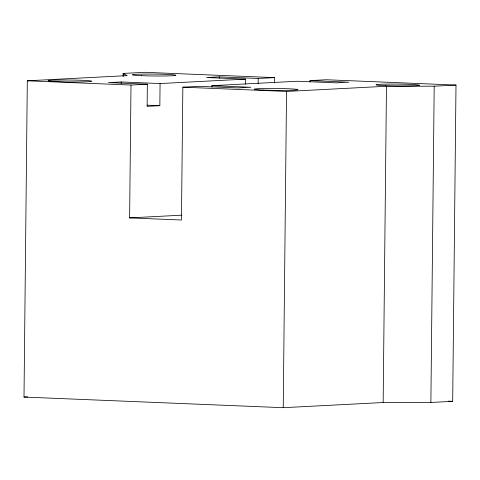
<?xml version="1.0" encoding="UTF-8"?>
<svg xmlns="http://www.w3.org/2000/svg" width="480" height="480" viewBox="0 0 480 480"><rect width="100%" height="100%" fill="white"/><g stroke="black" fill="none" stroke-linecap="round" stroke-linejoin="round"><path stroke-width="0.72" d="M310.02 82.074L310.032 80.598L326.388 79.746L456 85.068L452.688 401.328L430.884 402.456L383.16 402.522L283.23 407.694L24 397.062L27.312 80.802L127.242 75.624L123.12 73.434L123.09 76.428M121.176 83.43L121.188 81.954L160.074 83.55L245.466 79.128L245.412 84.294M123.774 76.044L123.798 73.794M211.902 87.15L211.92 85.674L250.806 87.27L238.086 87.93L199.2 86.334L182.85 87.18L181.458 220.014L129.612 217.884L131.004 85.056L147.354 84.21L147.126 106.344L159.84 105.69L160.074 83.55M219.288 78.348L219.3 76.872L258.186 78.468L274.542 77.622L274.482 82.842M258.132 83.634L258.186 78.468M283.23 407.694L286.542 91.434L386.472 86.262L434.196 86.196L456 85.068M383.16 402.522L386.472 86.262M430.884 402.456L434.196 86.196M123.12 73.434L144.924 72.306L274.542 77.622M121.188 81.954L108.474 82.614L147.354 84.21M219.3 76.872L206.586 77.532L245.466 79.128M211.92 85.674L297.312 81.252L336.198 82.848L348.918 82.188L310.032 80.598M129.612 217.884L181.944 215.172M24 397.062L27.726 396.87M27.312 80.802L131.004 85.056M182.85 87.18L286.542 91.434M147.132 105.168L159.84 105.69M448.2 401.142L452.688 401.328M385.32 85.68A21.762 0.948 0.6 0 0 419.49 85.344A21.762 0.948 0.6 0 0 388.62 84.078A21.762 0.948 0.6 0 0 385.32 85.68M141.642 75.684A21.762 0.948 0.6 0 0 175.812 75.348A21.762 0.948 0.6 0 0 144.948 74.082A21.762 0.948 0.6 0 0 141.642 75.684M263.664 90.084A21.762 0.948 0.6 0 0 297.84 89.742A21.762 0.948 0.6 0 0 266.97 88.476A21.762 0.948 0.6 0 0 263.664 90.084M57.396 81.618A21.762 0.948 0.6 0 0 91.566 81.282A21.762 0.948 0.6 0 0 60.702 80.016A21.762 0.948 0.6 0 0 57.396 81.618"/></g></svg>
